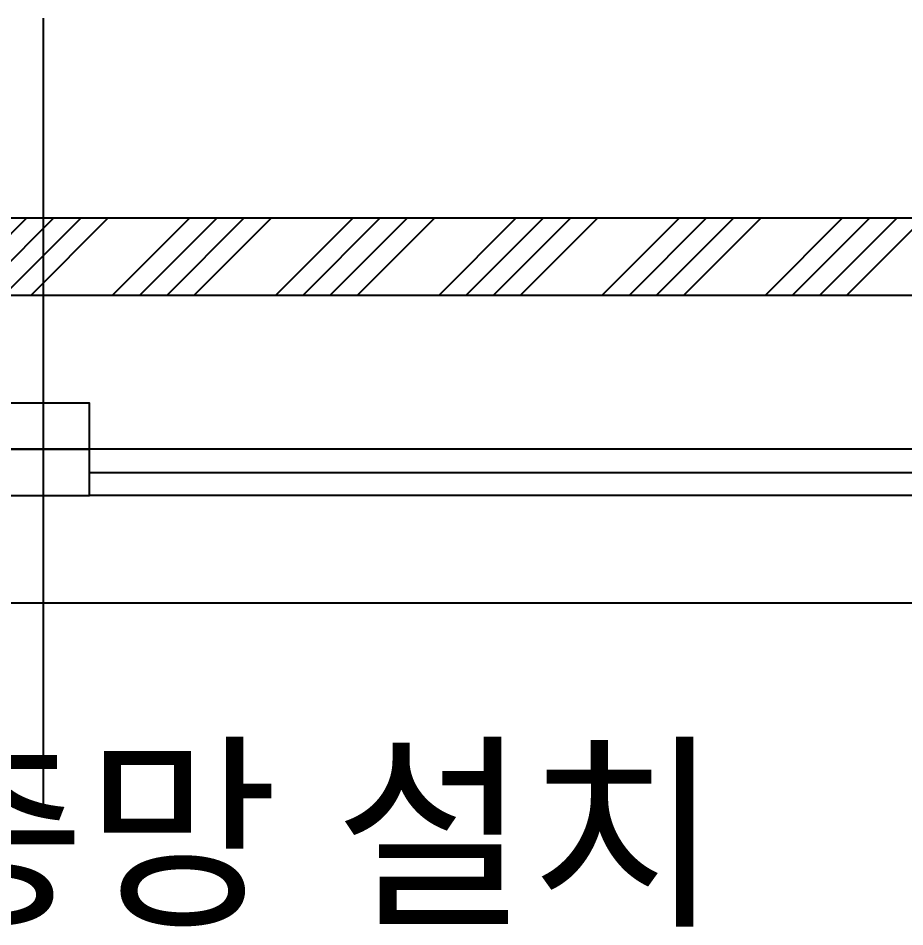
# Model space of a CAD drawing. Header units: inches. Extents: x 220271 to 272471, y 38563 to 64452.
# Drawn here: x 258922 to 259498, y 48045 to 48635 of the extents above; entities that cross this region are included whole.
import ezdxf

# ---------------------------------------------------------------- set-up
doc = ezdxf.new("R2010")
doc.units = ezdxf.units.IN
doc.header["$LTSCALE"] = 50
doc.header["$MEASUREMENT"] = 0
for name, color, linetype in [('0-ELC TEXT', 7, 'Continuous'), ('07-DIM WAL', 5, 'Continuous'), ('3.기호.계단선', 30, 'Continuous'), ('도면층4', 4, 'Continuous'), ('도면층5', 5, 'Continuous')]:
    doc.layers.add(name, color=color, linetype=linetype)
doc.styles.add('코레일둥고', font='Korail_Round_Gothic_Medium.ttf')

# ---------------------------------------------------------------- blocks, each defined once
blk = doc.blocks.new('메인도면')
at = {"layer": '도면층4'}
for p, q in [((293751.15, 85330.76), (293751.15, 85840.76)), ((293781.15, 85545.76), (295081.15, 85545.76))]:
    blk.add_line(p, q, dxfattribs=at)
for points in [[(292331.15, 85660.76), (295171.15, 85660.76), (295171.15, 85460.76), (292331.15, 85460.76)], [(293721.15, 85590.76), (293721.15, 85560.76), (293781.15, 85560.76), (293781.15, 85590.76)], [(293721.15, 85560.76), (293721.15, 85530.76), (293781.15, 85530.76), (293781.15, 85560.76)]]:
    blk.add_lwpolyline(points, close=True, dxfattribs=at)
at = {"layer": '도면층5'}
for p, q in [((295081.15, 85560.76), (293781.15, 85560.76)), ((295081.15, 85530.76), (293781.15, 85530.76))]:
    blk.add_line(p, q, dxfattribs=at)
blk = doc.blocks.new('cjswjdeh')
at = {"layer": '3.기호.계단선'}
h = blk.add_hatch(dxfattribs=at)
h.set_pattern_fill('ANSI34', color=8, scale=100)
h.set_pattern_definition([(45, (25800, 39389.66), (-53.033009, 53.033009), []), (45, (25817.68, 39389.66), (-53.033009, 53.033009), []), (45, (25835.355, 39389.66), (-53.033009, 53.033009), []), (45, (25853.03, 39389.66), (-53.033009, 53.033009), [])])
h.paths.add_polyline_path([(257027.95, 87894.76), (257027.95, 87844.76), (260737.95, 87844.76), (260737.95, 87894.76)])
at = {"layer": '3.기호.계단선', "color": 8}
blk.add_lwpolyline([(257027.95, 87894.76), (257027.95, 87844.76), (260737.95, 87844.76), (260737.95, 87894.76)], close=True, dxfattribs=at)
blk.add_blockref('메인도면', (-34813.2, 2184))

msp = doc.modelspace()

# ---------------------------------------------------------------- block references
at = {"layer": '07-DIM WAL'}
msp.add_blockref('cjswjdeh', (0, -39389.66), dxfattribs=at)

# ---------------------------------------------------------------- texts
at = {"layer": '0-ELC TEXT', "color": 1, "style": '코레일둥고'}
msp.add_text(' 거실 난간대 비둘기 방충망 설치', height=100, dxfattribs=at).set_placement((257565.11, 48055.67))

doc.saveas('drawing.dxf')
